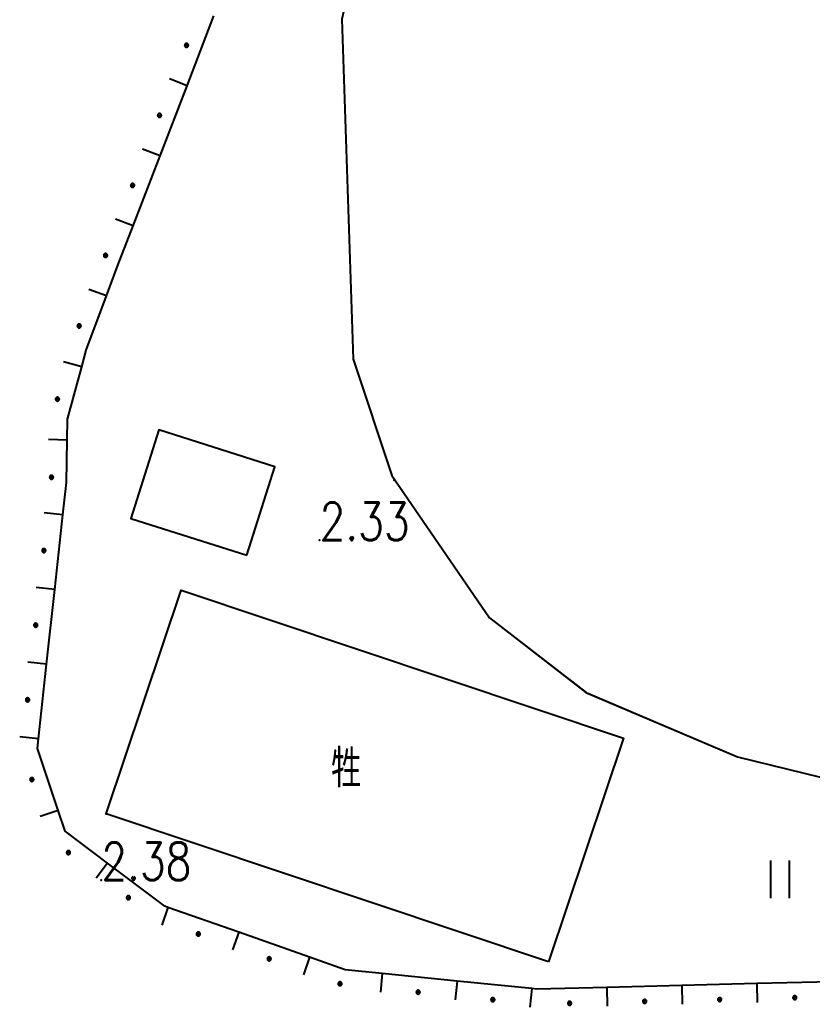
# Model space of a CAD drawing. Extents: x 500064 to 501389, y 2542464 to 2545400.
# Drawn here: x 500800.42 to 500821.53, y 2543638.32 to 2543664.62 of the extents above; entities that cross this region are included whole.
import ezdxf

# ---------------------------------------------------------------- set-up
doc = ezdxf.new("R2010")
doc.units = 0
doc.header["$LTSCALE"] = 0.5
doc.linetypes.add('CENTER', pattern=[50.8, 31.75, -6.35, 6.35, -6.35])
doc.layers.add('地形图', color=8, linetype='CONTINUOUS')
doc.styles.add('HZ', font='romans.shx', dxfattribs={"width": 0.8, "bigfont": 'hztxt.shx'})

msp = doc.modelspace()

# ---------------------------------------------------------------- linework, layer by layer
at = {"layer": '地形图'}
for points in [[(500823.849, 2543688.38), (500820.784, 2543687.107), (500818.016, 2543685.435), (500817.121, 2543684.658), (500811.884, 2543674.72), (500810.576, 2543671.447), (500809, 2543664.637), (500809.304, 2543655.58), (500810.334, 2543652.482), (500812.937, 2543648.687), (500815.507, 2543646.701), (500819.548, 2543644.989), (500826.144, 2543643.366)], [(500823.849, 2543688.38), (500820.784, 2543687.107), (500818.016, 2543685.435), (500817.122, 2543684.658), (500811.884, 2543674.72), (500810.576, 2543671.447), (500809, 2543664.637), (500809.304, 2543655.58), (500810.334, 2543652.482), (500812.937, 2543648.687), (500815.508, 2543646.701), (500819.548, 2543644.989), (500826.144, 2543643.366)], [(500822.059, 2543638.995), (500820.06, 2543638.945), (500818.06, 2543638.895), (500816.061, 2543638.845), (500814.196, 2543638.799), (500814.062, 2543638.813), (500812.072, 2543639.014), (500810.082, 2543639.216), (500809.092, 2543639.316), (500808.144, 2543639.65), (500806.258, 2543640.313), (500804.371, 2543640.977), (500804.289, 2543641.006), (500802.759, 2543642.155), (500801.629, 2543643.003), (500801.443, 2543643.56), (500800.892, 2543645.207), (500800.921, 2543645.468), (500801.138, 2543647.457), (500801.356, 2543649.445), (500801.573, 2543651.433), (500801.667, 2543652.292), (500801.688, 2543653.427), (500801.698, 2543653.98), (500802.073, 2543655.378), (500802.192, 2543655.819), (500802.732, 2543657.265), (500803.029, 2543658.06), (500803.442, 2543659.134), (500804.161, 2543661.001), (500804.88, 2543662.867), (500805.598, 2543664.733)], [(500804.866, 2543663.894), (500804.871, 2543663.894), (500804.876, 2543663.895), (500804.881, 2543663.896), (500804.886, 2543663.898), (500804.891, 2543663.901), (500804.895, 2543663.904), (500804.899, 2543663.907), (500804.903, 2543663.911), (500804.906, 2543663.915), (500804.909, 2543663.919), (500804.911, 2543663.924), (500804.913, 2543663.929), (500804.915, 2543663.934), (500804.915, 2543663.939), (500804.916, 2543663.944), (500804.915, 2543663.949), (500804.915, 2543663.954), (500804.913, 2543663.959), (500804.911, 2543663.964), (500804.909, 2543663.969), (500804.906, 2543663.973), (500804.903, 2543663.977), (500804.901, 2543663.979), (500804.899, 2543663.981), (500804.895, 2543663.984), (500804.891, 2543663.987), (500804.886, 2543663.99), (500804.881, 2543663.992), (500804.876, 2543663.993), (500804.871, 2543663.994), (500804.866, 2543663.994), (500804.86, 2543663.994), (500804.855, 2543663.993), (500804.85, 2543663.992), (500804.845, 2543663.99), (500804.841, 2543663.987), (500804.836, 2543663.984), (500804.832, 2543663.981), (500804.828, 2543663.977), (500804.825, 2543663.973), (500804.822, 2543663.969), (500804.82, 2543663.964), (500804.818, 2543663.959), (500804.817, 2543663.954), (500804.816, 2543663.949), (500804.816, 2543663.944), (500804.816, 2543663.939), (500804.817, 2543663.934), (500804.818, 2543663.929), (500804.82, 2543663.924), (500804.822, 2543663.919), (500804.825, 2543663.915), (500804.828, 2543663.911), (500804.83, 2543663.909), (500804.832, 2543663.907), (500804.836, 2543663.904), (500804.841, 2543663.901), (500804.845, 2543663.898), (500804.85, 2543663.896), (500804.855, 2543663.895), (500804.86, 2543663.894), (500804.866, 2543663.894)], [(500804.83, 2543663.909), (500804.901, 2543663.979)], [(500804.88, 2543662.867), (500804.413, 2543663.047)], [(500804.147, 2543662.028), (500804.152, 2543662.028), (500804.157, 2543662.029), (500804.162, 2543662.03), (500804.167, 2543662.032), (500804.172, 2543662.034), (500804.176, 2543662.037), (500804.18, 2543662.04), (500804.184, 2543662.044), (500804.187, 2543662.048), (500804.19, 2543662.053), (500804.193, 2543662.057), (500804.195, 2543662.062), (500804.196, 2543662.067), (500804.197, 2543662.072), (500804.197, 2543662.078), (500804.197, 2543662.083), (500804.196, 2543662.088), (500804.195, 2543662.093), (500804.193, 2543662.098), (500804.19, 2543662.103), (500804.187, 2543662.107), (500804.184, 2543662.111), (500804.182, 2543662.113), (500804.18, 2543662.115), (500804.176, 2543662.118), (500804.172, 2543662.121), (500804.167, 2543662.123), (500804.162, 2543662.125), (500804.157, 2543662.126), (500804.152, 2543662.127), (500804.147, 2543662.128), (500804.142, 2543662.127), (500804.137, 2543662.126), (500804.132, 2543662.125), (500804.127, 2543662.123), (500804.122, 2543662.121), (500804.118, 2543662.118), (500804.114, 2543662.115), (500804.11, 2543662.111), (500804.107, 2543662.107), (500804.104, 2543662.103), (500804.101, 2543662.098), (500804.099, 2543662.093), (500804.098, 2543662.088), (500804.097, 2543662.083), (500804.097, 2543662.078), (500804.097, 2543662.072), (500804.098, 2543662.067), (500804.099, 2543662.062), (500804.101, 2543662.057), (500804.104, 2543662.053), (500804.107, 2543662.048), (500804.11, 2543662.044), (500804.112, 2543662.042), (500804.114, 2543662.04), (500804.118, 2543662.037), (500804.122, 2543662.034), (500804.127, 2543662.032), (500804.132, 2543662.03), (500804.137, 2543662.029), (500804.142, 2543662.028), (500804.147, 2543662.028)], [(500804.112, 2543662.042), (500804.182, 2543662.113)], [(500804.161, 2543661.001), (500803.694, 2543661.18)], [(500803.428, 2543660.161), (500803.434, 2543660.161), (500803.439, 2543660.162), (500803.444, 2543660.164), (500803.449, 2543660.165), (500803.453, 2543660.168), (500803.458, 2543660.171), (500803.462, 2543660.174), (500803.466, 2543660.178), (500803.469, 2543660.182), (500803.472, 2543660.186), (500803.474, 2543660.191), (500803.476, 2543660.196), (500803.477, 2543660.201), (500803.478, 2543660.206), (500803.478, 2543660.211), (500803.478, 2543660.216), (500803.477, 2543660.221), (500803.476, 2543660.227), (500803.474, 2543660.231), (500803.472, 2543660.236), (500803.469, 2543660.241), (500803.466, 2543660.245), (500803.464, 2543660.246), (500803.462, 2543660.248), (500803.458, 2543660.252), (500803.453, 2543660.254), (500803.449, 2543660.257), (500803.444, 2543660.259), (500803.439, 2543660.26), (500803.434, 2543660.261), (500803.428, 2543660.261), (500803.423, 2543660.261), (500803.418, 2543660.26), (500803.413, 2543660.259), (500803.408, 2543660.257), (500803.403, 2543660.254), (500803.399, 2543660.252), (500803.395, 2543660.248), (500803.391, 2543660.245), (500803.388, 2543660.241), (500803.385, 2543660.236), (500803.383, 2543660.231), (500803.381, 2543660.227), (500803.379, 2543660.221), (500803.379, 2543660.216), (500803.378, 2543660.211), (500803.379, 2543660.206), (500803.379, 2543660.201), (500803.381, 2543660.196), (500803.383, 2543660.191), (500803.385, 2543660.186), (500803.388, 2543660.182), (500803.391, 2543660.178), (500803.393, 2543660.176), (500803.395, 2543660.174), (500803.399, 2543660.171), (500803.403, 2543660.168), (500803.408, 2543660.165), (500803.413, 2543660.164), (500803.418, 2543660.162), (500803.423, 2543660.161), (500803.428, 2543660.161)], [(500803.393, 2543660.176), (500803.464, 2543660.246)], [(500803.442, 2543659.134), (500802.976, 2543659.314)], [(500802.71, 2543658.295), (500802.715, 2543658.295), (500802.72, 2543658.296), (500802.725, 2543658.297), (500802.73, 2543658.299), (500802.735, 2543658.301), (500802.739, 2543658.304), (500802.743, 2543658.308), (500802.747, 2543658.311), (500802.75, 2543658.315), (500802.753, 2543658.32), (500802.755, 2543658.324), (500802.757, 2543658.329), (500802.759, 2543658.334), (500802.76, 2543658.339), (500802.76, 2543658.345), (500802.76, 2543658.35), (500802.759, 2543658.355), (500802.757, 2543658.36), (500802.755, 2543658.365), (500802.753, 2543658.37), (500802.75, 2543658.374), (500802.747, 2543658.378), (500802.745, 2543658.38), (500802.743, 2543658.382), (500802.739, 2543658.385), (500802.735, 2543658.388), (500802.73, 2543658.39), (500802.725, 2543658.392), (500802.72, 2543658.394), (500802.715, 2543658.394), (500802.71, 2543658.395), (500802.705, 2543658.394), (500802.699, 2543658.394), (500802.694, 2543658.392), (500802.689, 2543658.39), (500802.685, 2543658.388), (500802.68, 2543658.385), (500802.676, 2543658.382), (500802.673, 2543658.378), (500802.669, 2543658.374), (500802.666, 2543658.37), (500802.664, 2543658.365), (500802.662, 2543658.36), (500802.661, 2543658.355), (500802.66, 2543658.35), (500802.66, 2543658.345), (500802.66, 2543658.339), (500802.661, 2543658.334), (500802.662, 2543658.329), (500802.664, 2543658.324), (500802.666, 2543658.32), (500802.669, 2543658.315), (500802.673, 2543658.311), (500802.674, 2543658.309), (500802.676, 2543658.308), (500802.68, 2543658.304), (500802.685, 2543658.301), (500802.689, 2543658.299), (500802.694, 2543658.297), (500802.699, 2543658.296), (500802.705, 2543658.295), (500802.71, 2543658.295)], [(500802.674, 2543658.309), (500802.745, 2543658.38)], [(500802.732, 2543657.265), (500802.263, 2543657.44)], [(500802.007, 2543656.418), (500802.012, 2543656.418), (500802.017, 2543656.419), (500802.023, 2543656.42), (500802.027, 2543656.422), (500802.032, 2543656.425), (500802.036, 2543656.427), (500802.04, 2543656.431), (500802.044, 2543656.434), (500802.047, 2543656.439), (500802.05, 2543656.443), (500802.053, 2543656.448), (500802.055, 2543656.452), (500802.056, 2543656.457), (500802.057, 2543656.463), (500802.057, 2543656.468), (500802.057, 2543656.473), (500802.056, 2543656.478), (500802.055, 2543656.483), (500802.053, 2543656.488), (500802.05, 2543656.493), (500802.047, 2543656.497), (500802.044, 2543656.501), (500802.042, 2543656.503), (500802.04, 2543656.505), (500802.036, 2543656.508), (500802.032, 2543656.511), (500802.027, 2543656.514), (500802.023, 2543656.515), (500802.017, 2543656.517), (500802.012, 2543656.518), (500802.007, 2543656.518), (500802.002, 2543656.518), (500801.997, 2543656.517), (500801.992, 2543656.515), (500801.987, 2543656.514), (500801.982, 2543656.511), (500801.978, 2543656.508), (500801.974, 2543656.505), (500801.97, 2543656.501), (500801.967, 2543656.497), (500801.964, 2543656.493), (500801.961, 2543656.488), (500801.959, 2543656.483), (500801.958, 2543656.478), (500801.957, 2543656.473), (500801.957, 2543656.468), (500801.957, 2543656.463), (500801.958, 2543656.457), (500801.959, 2543656.452), (500801.961, 2543656.448), (500801.964, 2543656.443), (500801.967, 2543656.439), (500801.97, 2543656.434), (500801.972, 2543656.433), (500801.974, 2543656.431), (500801.978, 2543656.427), (500801.982, 2543656.425), (500801.987, 2543656.422), (500801.992, 2543656.42), (500801.997, 2543656.419), (500802.002, 2543656.418), (500802.007, 2543656.418)], [(500801.972, 2543656.433), (500802.042, 2543656.503)], [(500802.073, 2543655.378), (500801.59, 2543655.507)], [(500801.428, 2543654.466), (500801.433, 2543654.466), (500801.438, 2543654.467), (500801.443, 2543654.468), (500801.448, 2543654.47), (500801.453, 2543654.472), (500801.457, 2543654.475), (500801.461, 2543654.479), (500801.465, 2543654.482), (500801.468, 2543654.486), (500801.471, 2543654.491), (500801.474, 2543654.495), (500801.475, 2543654.5), (500801.477, 2543654.505), (500801.478, 2543654.51), (500801.478, 2543654.516), (500801.478, 2543654.521), (500801.477, 2543654.526), (500801.475, 2543654.531), (500801.474, 2543654.536), (500801.471, 2543654.541), (500801.468, 2543654.545), (500801.465, 2543654.549), (500801.463, 2543654.551), (500801.461, 2543654.553), (500801.457, 2543654.556), (500801.453, 2543654.559), (500801.448, 2543654.561), (500801.443, 2543654.563), (500801.438, 2543654.565), (500801.433, 2543654.565), (500801.428, 2543654.566), (500801.423, 2543654.565), (500801.417, 2543654.565), (500801.412, 2543654.563), (500801.408, 2543654.561), (500801.403, 2543654.559), (500801.398, 2543654.556), (500801.394, 2543654.553), (500801.391, 2543654.549), (500801.387, 2543654.545), (500801.385, 2543654.541), (500801.382, 2543654.536), (500801.38, 2543654.531), (500801.379, 2543654.526), (500801.378, 2543654.521), (500801.378, 2543654.516), (500801.378, 2543654.51), (500801.379, 2543654.505), (500801.38, 2543654.5), (500801.382, 2543654.495), (500801.385, 2543654.491), (500801.387, 2543654.486), (500801.391, 2543654.482), (500801.393, 2543654.48), (500801.394, 2543654.479), (500801.398, 2543654.475), (500801.403, 2543654.472), (500801.408, 2543654.47), (500801.412, 2543654.468), (500801.417, 2543654.467), (500801.423, 2543654.466), (500801.428, 2543654.466)], [(500801.393, 2543654.48), (500801.463, 2543654.551)], [(500801.688, 2543653.427), (500801.188, 2543653.437)], [(500801.27, 2543652.385), (500801.275, 2543652.385), (500801.28, 2543652.386), (500801.285, 2543652.387), (500801.29, 2543652.389), (500801.295, 2543652.392), (500801.299, 2543652.394), (500801.303, 2543652.398), (500801.307, 2543652.401), (500801.31, 2543652.405), (500801.313, 2543652.41), (500801.316, 2543652.415), (500801.318, 2543652.419), (500801.319, 2543652.425), (500801.32, 2543652.43), (500801.32, 2543652.435), (500801.32, 2543652.44), (500801.319, 2543652.445), (500801.318, 2543652.45), (500801.316, 2543652.455), (500801.313, 2543652.46), (500801.31, 2543652.464), (500801.307, 2543652.468), (500801.305, 2543652.47), (500801.303, 2543652.472), (500801.299, 2543652.475), (500801.295, 2543652.478), (500801.29, 2543652.481), (500801.285, 2543652.482), (500801.28, 2543652.484), (500801.275, 2543652.485), (500801.27, 2543652.485), (500801.265, 2543652.485), (500801.26, 2543652.484), (500801.255, 2543652.482), (500801.25, 2543652.481), (500801.245, 2543652.478), (500801.241, 2543652.475), (500801.237, 2543652.472), (500801.233, 2543652.468), (500801.23, 2543652.464), (500801.227, 2543652.46), (500801.224, 2543652.455), (500801.222, 2543652.45), (500801.221, 2543652.445), (500801.22, 2543652.44), (500801.22, 2543652.435), (500801.22, 2543652.43), (500801.221, 2543652.425), (500801.222, 2543652.419), (500801.224, 2543652.415), (500801.227, 2543652.41), (500801.23, 2543652.405), (500801.233, 2543652.401), (500801.235, 2543652.4), (500801.237, 2543652.398), (500801.241, 2543652.394), (500801.245, 2543652.392), (500801.25, 2543652.389), (500801.255, 2543652.387), (500801.26, 2543652.386), (500801.265, 2543652.385), (500801.27, 2543652.385)], [(500801.235, 2543652.4), (500801.305, 2543652.47)], [(500801.573, 2543651.433), (500801.076, 2543651.487)], [(500801.067, 2543650.432), (500801.072, 2543650.432), (500801.077, 2543650.433), (500801.082, 2543650.435), (500801.087, 2543650.437), (500801.092, 2543650.439), (500801.096, 2543650.442), (500801.1, 2543650.445), (500801.104, 2543650.449), (500801.107, 2543650.453), (500801.11, 2543650.457), (500801.113, 2543650.462), (500801.115, 2543650.467), (500801.116, 2543650.472), (500801.117, 2543650.477), (500801.117, 2543650.482), (500801.117, 2543650.487), (500801.116, 2543650.493), (500801.115, 2543650.498), (500801.113, 2543650.503), (500801.11, 2543650.507), (500801.107, 2543650.512), (500801.104, 2543650.516), (500801.102, 2543650.518), (500801.1, 2543650.519), (500801.096, 2543650.523), (500801.092, 2543650.525), (500801.087, 2543650.528), (500801.082, 2543650.53), (500801.077, 2543650.531), (500801.072, 2543650.532), (500801.067, 2543650.532), (500801.062, 2543650.532), (500801.057, 2543650.531), (500801.051, 2543650.53), (500801.047, 2543650.528), (500801.042, 2543650.525), (500801.038, 2543650.523), (500801.033, 2543650.519), (500801.03, 2543650.516), (500801.027, 2543650.512), (500801.024, 2543650.507), (500801.021, 2543650.503), (500801.019, 2543650.498), (500801.018, 2543650.493), (500801.017, 2543650.487), (500801.017, 2543650.482), (500801.017, 2543650.477), (500801.018, 2543650.472), (500801.019, 2543650.467), (500801.021, 2543650.462), (500801.024, 2543650.457), (500801.027, 2543650.453), (500801.03, 2543650.449), (500801.032, 2543650.447), (500801.033, 2543650.445), (500801.038, 2543650.442), (500801.042, 2543650.439), (500801.047, 2543650.437), (500801.051, 2543650.435), (500801.057, 2543650.433), (500801.062, 2543650.432), (500801.067, 2543650.432)], [(500801.032, 2543650.447), (500801.102, 2543650.518)], [(500801.356, 2543649.445), (500800.859, 2543649.499)], [(500814.505, 2543639.522), (500802.728, 2543643.468), (500804.725, 2543649.431), (500816.503, 2543645.485), (500814.505, 2543639.522)], [(500800.849, 2543648.444), (500800.855, 2543648.444), (500800.86, 2543648.445), (500800.865, 2543648.447), (500800.87, 2543648.448), (500800.874, 2543648.451), (500800.879, 2543648.454), (500800.883, 2543648.457), (500800.886, 2543648.461), (500800.89, 2543648.465), (500800.893, 2543648.469), (500800.895, 2543648.474), (500800.897, 2543648.479), (500800.898, 2543648.484), (500800.899, 2543648.489), (500800.899, 2543648.494), (500800.899, 2543648.499), (500800.898, 2543648.504), (500800.897, 2543648.51), (500800.895, 2543648.514), (500800.893, 2543648.519), (500800.89, 2543648.523), (500800.886, 2543648.528), (500800.885, 2543648.529), (500800.883, 2543648.531), (500800.879, 2543648.535), (500800.874, 2543648.537), (500800.87, 2543648.54), (500800.865, 2543648.542), (500800.86, 2543648.543), (500800.855, 2543648.544), (500800.849, 2543648.544), (500800.844, 2543648.544), (500800.839, 2543648.543), (500800.834, 2543648.542), (500800.829, 2543648.54), (500800.824, 2543648.537), (500800.82, 2543648.535), (500800.816, 2543648.531), (500800.812, 2543648.528), (500800.809, 2543648.523), (500800.806, 2543648.519), (500800.804, 2543648.514), (500800.802, 2543648.51), (500800.8, 2543648.504), (500800.8, 2543648.499), (500800.799, 2543648.494), (500800.8, 2543648.489), (500800.8, 2543648.484), (500800.802, 2543648.479), (500800.804, 2543648.474), (500800.806, 2543648.469), (500800.809, 2543648.465), (500800.812, 2543648.461), (500800.814, 2543648.459), (500800.816, 2543648.457), (500800.82, 2543648.454), (500800.824, 2543648.451), (500800.829, 2543648.448), (500800.834, 2543648.447), (500800.839, 2543648.445), (500800.844, 2543648.444), (500800.849, 2543648.444)], [(500800.814, 2543648.459), (500800.885, 2543648.529)], [(500801.138, 2543647.457), (500800.641, 2543647.511)], [(500800.632, 2543646.456), (500800.637, 2543646.456), (500800.642, 2543646.457), (500800.647, 2543646.458), (500800.652, 2543646.46), (500800.657, 2543646.463), (500800.661, 2543646.465), (500800.665, 2543646.469), (500800.669, 2543646.473), (500800.672, 2543646.477), (500800.675, 2543646.481), (500800.677, 2543646.486), (500800.679, 2543646.49), (500800.681, 2543646.496), (500800.681, 2543646.501), (500800.682, 2543646.506), (500800.681, 2543646.511), (500800.681, 2543646.516), (500800.679, 2543646.521), (500800.677, 2543646.526), (500800.675, 2543646.531), (500800.672, 2543646.535), (500800.669, 2543646.539), (500800.667, 2543646.541), (500800.665, 2543646.543), (500800.661, 2543646.546), (500800.657, 2543646.549), (500800.652, 2543646.552), (500800.647, 2543646.553), (500800.642, 2543646.555), (500800.637, 2543646.556), (500800.632, 2543646.556), (500800.626, 2543646.556), (500800.621, 2543646.555), (500800.616, 2543646.553), (500800.611, 2543646.552), (500800.607, 2543646.549), (500800.602, 2543646.546), (500800.598, 2543646.543), (500800.595, 2543646.539), (500800.591, 2543646.535), (500800.588, 2543646.531), (500800.586, 2543646.526), (500800.584, 2543646.521), (500800.583, 2543646.516), (500800.582, 2543646.511), (500800.582, 2543646.506), (500800.582, 2543646.501), (500800.583, 2543646.496), (500800.584, 2543646.49), (500800.586, 2543646.486), (500800.588, 2543646.481), (500800.591, 2543646.477), (500800.595, 2543646.473), (500800.596, 2543646.471), (500800.598, 2543646.469), (500800.602, 2543646.465), (500800.607, 2543646.463), (500800.611, 2543646.46), (500800.616, 2543646.458), (500800.621, 2543646.457), (500800.626, 2543646.456), (500800.632, 2543646.456)], [(500800.596, 2543646.471), (500800.667, 2543646.541)], [(500800.921, 2543645.468), (500800.423, 2543645.523)], [(500800.747, 2543644.331), (500800.752, 2543644.331), (500800.757, 2543644.332), (500800.762, 2543644.334), (500800.767, 2543644.335), (500800.771, 2543644.338), (500800.776, 2543644.341), (500800.78, 2543644.344), (500800.784, 2543644.348), (500800.787, 2543644.352), (500800.79, 2543644.356), (500800.792, 2543644.361), (500800.794, 2543644.366), (500800.795, 2543644.371), (500800.796, 2543644.376), (500800.796, 2543644.381), (500800.796, 2543644.386), (500800.795, 2543644.392), (500800.794, 2543644.397), (500800.792, 2543644.401), (500800.79, 2543644.406), (500800.787, 2543644.41), (500800.784, 2543644.415), (500800.782, 2543644.416), (500800.78, 2543644.418), (500800.776, 2543644.422), (500800.771, 2543644.424), (500800.767, 2543644.427), (500800.762, 2543644.429), (500800.757, 2543644.43), (500800.752, 2543644.431), (500800.747, 2543644.431), (500800.741, 2543644.431), (500800.736, 2543644.43), (500800.731, 2543644.429), (500800.726, 2543644.427), (500800.721, 2543644.424), (500800.717, 2543644.422), (500800.713, 2543644.418), (500800.709, 2543644.415), (500800.706, 2543644.41), (500800.703, 2543644.406), (500800.701, 2543644.401), (500800.699, 2543644.397), (500800.698, 2543644.392), (500800.697, 2543644.386), (500800.696, 2543644.381), (500800.697, 2543644.376), (500800.698, 2543644.371), (500800.699, 2543644.366), (500800.701, 2543644.361), (500800.703, 2543644.356), (500800.706, 2543644.352), (500800.709, 2543644.348), (500800.711, 2543644.346), (500800.713, 2543644.344), (500800.717, 2543644.341), (500800.721, 2543644.338), (500800.726, 2543644.335), (500800.731, 2543644.334), (500800.736, 2543644.332), (500800.741, 2543644.331), (500800.747, 2543644.331)], [(500800.711, 2543644.346), (500800.782, 2543644.416)], [(500801.443, 2543643.56), (500800.969, 2543643.401)], [(500801.72, 2543642.385), (500801.725, 2543642.386), (500801.73, 2543642.386), (500801.735, 2543642.388), (500801.74, 2543642.39), (500801.745, 2543642.392), (500801.749, 2543642.395), (500801.753, 2543642.398), (500801.757, 2543642.402), (500801.76, 2543642.406), (500801.763, 2543642.41), (500801.765, 2543642.415), (500801.767, 2543642.42), (500801.768, 2543642.425), (500801.769, 2543642.43), (500801.77, 2543642.435), (500801.769, 2543642.44), (500801.768, 2543642.446), (500801.767, 2543642.451), (500801.765, 2543642.456), (500801.763, 2543642.46), (500801.76, 2543642.465), (500801.757, 2543642.469), (500801.755, 2543642.471), (500801.753, 2543642.472), (500801.749, 2543642.476), (500801.745, 2543642.479), (500801.74, 2543642.481), (500801.735, 2543642.483), (500801.73, 2543642.484), (500801.725, 2543642.485), (500801.72, 2543642.485), (500801.714, 2543642.485), (500801.709, 2543642.484), (500801.704, 2543642.483), (500801.699, 2543642.481), (500801.695, 2543642.479), (500801.69, 2543642.476), (500801.686, 2543642.472), (500801.682, 2543642.469), (500801.679, 2543642.465), (500801.676, 2543642.46), (500801.674, 2543642.456), (500801.672, 2543642.451), (500801.671, 2543642.446), (500801.67, 2543642.44), (500801.67, 2543642.435), (500801.67, 2543642.43), (500801.671, 2543642.425), (500801.672, 2543642.42), (500801.674, 2543642.415), (500801.676, 2543642.41), (500801.679, 2543642.406), (500801.682, 2543642.402), (500801.684, 2543642.4), (500801.686, 2543642.398), (500801.69, 2543642.395), (500801.695, 2543642.392), (500801.699, 2543642.39), (500801.704, 2543642.388), (500801.709, 2543642.386), (500801.714, 2543642.386), (500801.72, 2543642.385)], [(500801.684, 2543642.4), (500801.755, 2543642.471)], [(500802.759, 2543642.155), (500802.459, 2543641.755)], [(500820.428, 2543641.224), (500820.428, 2543642.224)], [(500820.928, 2543641.224), (500820.928, 2543642.224)], [(500803.319, 2543641.184), (500803.324, 2543641.184), (500803.329, 2543641.185), (500803.334, 2543641.187), (500803.339, 2543641.189), (500803.344, 2543641.191), (500803.348, 2543641.194), (500803.352, 2543641.197), (500803.356, 2543641.201), (500803.359, 2543641.205), (500803.362, 2543641.209), (500803.364, 2543641.214), (500803.366, 2543641.219), (500803.368, 2543641.224), (500803.369, 2543641.229), (500803.369, 2543641.234), (500803.369, 2543641.239), (500803.368, 2543641.245), (500803.366, 2543641.25), (500803.364, 2543641.255), (500803.362, 2543641.259), (500803.359, 2543641.264), (500803.356, 2543641.268), (500803.354, 2543641.27), (500803.352, 2543641.271), (500803.348, 2543641.275), (500803.344, 2543641.277), (500803.339, 2543641.28), (500803.334, 2543641.282), (500803.329, 2543641.283), (500803.324, 2543641.284), (500803.319, 2543641.284), (500803.314, 2543641.284), (500803.308, 2543641.283), (500803.303, 2543641.282), (500803.298, 2543641.28), (500803.294, 2543641.277), (500803.289, 2543641.275), (500803.285, 2543641.271), (500803.282, 2543641.268), (500803.278, 2543641.264), (500803.275, 2543641.259), (500803.273, 2543641.255), (500803.271, 2543641.25), (500803.27, 2543641.245), (500803.269, 2543641.239), (500803.269, 2543641.234), (500803.269, 2543641.229), (500803.27, 2543641.224), (500803.271, 2543641.219), (500803.273, 2543641.214), (500803.275, 2543641.209), (500803.278, 2543641.205), (500803.282, 2543641.201), (500803.283, 2543641.199), (500803.285, 2543641.197), (500803.289, 2543641.194), (500803.294, 2543641.191), (500803.298, 2543641.189), (500803.303, 2543641.187), (500803.308, 2543641.185), (500803.314, 2543641.184), (500803.319, 2543641.184)], [(500803.283, 2543641.199), (500803.354, 2543641.27)], [(500804.371, 2543640.977), (500804.205, 2543640.505)], [(500805.182, 2543640.218), (500805.187, 2543640.218), (500805.192, 2543640.219), (500805.197, 2543640.22), (500805.202, 2543640.222), (500805.207, 2543640.224), (500805.211, 2543640.227), (500805.215, 2543640.23), (500805.219, 2543640.234), (500805.222, 2543640.238), (500805.225, 2543640.243), (500805.227, 2543640.247), (500805.229, 2543640.252), (500805.231, 2543640.257), (500805.231, 2543640.262), (500805.232, 2543640.268), (500805.231, 2543640.273), (500805.231, 2543640.278), (500805.229, 2543640.283), (500805.227, 2543640.288), (500805.225, 2543640.293), (500805.222, 2543640.297), (500805.219, 2543640.301), (500805.217, 2543640.303), (500805.215, 2543640.305), (500805.211, 2543640.308), (500805.207, 2543640.311), (500805.202, 2543640.313), (500805.197, 2543640.315), (500805.192, 2543640.317), (500805.187, 2543640.317), (500805.182, 2543640.318), (500805.176, 2543640.317), (500805.171, 2543640.317), (500805.166, 2543640.315), (500805.161, 2543640.313), (500805.157, 2543640.311), (500805.152, 2543640.308), (500805.148, 2543640.305), (500805.144, 2543640.301), (500805.141, 2543640.297), (500805.138, 2543640.293), (500805.136, 2543640.288), (500805.134, 2543640.283), (500805.133, 2543640.278), (500805.132, 2543640.273), (500805.132, 2543640.268), (500805.132, 2543640.262), (500805.133, 2543640.257), (500805.134, 2543640.252), (500805.136, 2543640.247), (500805.138, 2543640.243), (500805.141, 2543640.238), (500805.144, 2543640.234), (500805.146, 2543640.232), (500805.148, 2543640.23), (500805.152, 2543640.227), (500805.157, 2543640.224), (500805.161, 2543640.222), (500805.166, 2543640.22), (500805.171, 2543640.219), (500805.176, 2543640.218), (500805.182, 2543640.218)], [(500805.146, 2543640.232), (500805.217, 2543640.303)], [(500806.258, 2543640.313), (500806.092, 2543639.841)], [(500807.068, 2543639.554), (500807.074, 2543639.554), (500807.079, 2543639.555), (500807.084, 2543639.557), (500807.089, 2543639.558), (500807.093, 2543639.561), (500807.098, 2543639.564), (500807.102, 2543639.567), (500807.106, 2543639.571), (500807.109, 2543639.575), (500807.112, 2543639.579), (500807.114, 2543639.584), (500807.116, 2543639.589), (500807.117, 2543639.594), (500807.118, 2543639.599), (500807.118, 2543639.604), (500807.118, 2543639.609), (500807.117, 2543639.614), (500807.116, 2543639.619), (500807.114, 2543639.624), (500807.112, 2543639.629), (500807.109, 2543639.633), (500807.106, 2543639.637), (500807.104, 2543639.639), (500807.102, 2543639.641), (500807.098, 2543639.644), (500807.093, 2543639.647), (500807.089, 2543639.65), (500807.084, 2543639.652), (500807.079, 2543639.653), (500807.074, 2543639.654), (500807.068, 2543639.654), (500807.063, 2543639.654), (500807.058, 2543639.653), (500807.053, 2543639.652), (500807.048, 2543639.65), (500807.043, 2543639.647), (500807.039, 2543639.644), (500807.035, 2543639.641), (500807.031, 2543639.637), (500807.028, 2543639.633), (500807.025, 2543639.629), (500807.023, 2543639.624), (500807.021, 2543639.619), (500807.019, 2543639.614), (500807.019, 2543639.609), (500807.018, 2543639.604), (500807.019, 2543639.599), (500807.019, 2543639.594), (500807.021, 2543639.589), (500807.023, 2543639.584), (500807.025, 2543639.579), (500807.028, 2543639.575), (500807.031, 2543639.571), (500807.033, 2543639.569), (500807.035, 2543639.567), (500807.039, 2543639.564), (500807.043, 2543639.561), (500807.048, 2543639.558), (500807.053, 2543639.557), (500807.058, 2543639.555), (500807.063, 2543639.554), (500807.068, 2543639.554)], [(500807.033, 2543639.569), (500807.104, 2543639.639)], [(500808.144, 2543639.65), (500807.979, 2543639.178)], [(500810.082, 2543639.216), (500810.032, 2543638.718)], [(500808.955, 2543638.89), (500808.96, 2543638.891), (500808.965, 2543638.891), (500808.971, 2543638.893), (500808.975, 2543638.895), (500808.98, 2543638.897), (500808.984, 2543638.9), (500808.988, 2543638.903), (500808.992, 2543638.907), (500808.995, 2543638.911), (500808.998, 2543638.915), (500809.001, 2543638.92), (500809.003, 2543638.925), (500809.004, 2543638.93), (500809.005, 2543638.935), (500809.005, 2543638.94), (500809.005, 2543638.946), (500809.004, 2543638.951), (500809.003, 2543638.956), (500809.001, 2543638.961), (500808.998, 2543638.965), (500808.995, 2543638.97), (500808.992, 2543638.974), (500808.99, 2543638.976), (500808.988, 2543638.978), (500808.984, 2543638.981), (500808.98, 2543638.984), (500808.975, 2543638.986), (500808.971, 2543638.988), (500808.965, 2543638.989), (500808.96, 2543638.99), (500808.955, 2543638.99), (500808.95, 2543638.99), (500808.945, 2543638.989), (500808.94, 2543638.988), (500808.935, 2543638.986), (500808.93, 2543638.984), (500808.926, 2543638.981), (500808.922, 2543638.978), (500808.918, 2543638.974), (500808.915, 2543638.97), (500808.912, 2543638.965), (500808.909, 2543638.961), (500808.907, 2543638.956), (500808.906, 2543638.951), (500808.905, 2543638.946), (500808.905, 2543638.94), (500808.905, 2543638.935), (500808.906, 2543638.93), (500808.907, 2543638.925), (500808.909, 2543638.92), (500808.912, 2543638.915), (500808.915, 2543638.911), (500808.918, 2543638.907), (500808.92, 2543638.905), (500808.922, 2543638.903), (500808.926, 2543638.9), (500808.93, 2543638.897), (500808.935, 2543638.895), (500808.94, 2543638.893), (500808.945, 2543638.891), (500808.95, 2543638.891), (500808.955, 2543638.89)], [(500808.92, 2543638.905), (500808.99, 2543638.976)], [(500812.072, 2543639.014), (500812.022, 2543638.517)], [(500814.062, 2543638.813), (500814.012, 2543638.315)], [(500816.061, 2543638.845), (500816.073, 2543638.346)], [(500818.06, 2543638.895), (500818.073, 2543638.395)], [(500820.06, 2543638.945), (500820.072, 2543638.445)], [(500811.037, 2543638.667), (500811.042, 2543638.667), (500811.047, 2543638.668), (500811.052, 2543638.669), (500811.057, 2543638.671), (500811.062, 2543638.674), (500811.066, 2543638.677), (500811.07, 2543638.68), (500811.074, 2543638.684), (500811.077, 2543638.688), (500811.08, 2543638.692), (500811.083, 2543638.697), (500811.085, 2543638.702), (500811.086, 2543638.707), (500811.087, 2543638.712), (500811.087, 2543638.717), (500811.087, 2543638.722), (500811.086, 2543638.727), (500811.085, 2543638.733), (500811.083, 2543638.737), (500811.08, 2543638.742), (500811.077, 2543638.746), (500811.074, 2543638.75), (500811.072, 2543638.752), (500811.07, 2543638.754), (500811.066, 2543638.757), (500811.062, 2543638.76), (500811.057, 2543638.763), (500811.052, 2543638.765), (500811.047, 2543638.766), (500811.042, 2543638.767), (500811.037, 2543638.767), (500811.032, 2543638.767), (500811.027, 2543638.766), (500811.022, 2543638.765), (500811.017, 2543638.763), (500811.012, 2543638.76), (500811.008, 2543638.757), (500811.004, 2543638.754), (500811, 2543638.75), (500810.997, 2543638.746), (500810.994, 2543638.742), (500810.991, 2543638.737), (500810.989, 2543638.733), (500810.988, 2543638.727), (500810.987, 2543638.722), (500810.987, 2543638.717), (500810.987, 2543638.712), (500810.988, 2543638.707), (500810.989, 2543638.702), (500810.991, 2543638.697), (500810.994, 2543638.692), (500810.997, 2543638.688), (500811, 2543638.684), (500811.002, 2543638.682), (500811.004, 2543638.68), (500811.008, 2543638.677), (500811.012, 2543638.674), (500811.017, 2543638.671), (500811.022, 2543638.669), (500811.027, 2543638.668), (500811.032, 2543638.667), (500811.037, 2543638.667)], [(500811.002, 2543638.682), (500811.072, 2543638.752)], [(500813.027, 2543638.465), (500813.032, 2543638.466), (500813.037, 2543638.466), (500813.042, 2543638.468), (500813.047, 2543638.47), (500813.052, 2543638.472), (500813.056, 2543638.475), (500813.06, 2543638.478), (500813.064, 2543638.482), (500813.067, 2543638.486), (500813.07, 2543638.49), (500813.073, 2543638.495), (500813.074, 2543638.5), (500813.076, 2543638.505), (500813.077, 2543638.51), (500813.077, 2543638.515), (500813.077, 2543638.521), (500813.076, 2543638.526), (500813.074, 2543638.531), (500813.073, 2543638.536), (500813.07, 2543638.54), (500813.067, 2543638.545), (500813.064, 2543638.549), (500813.062, 2543638.551), (500813.06, 2543638.553), (500813.056, 2543638.556), (500813.052, 2543638.559), (500813.047, 2543638.561), (500813.042, 2543638.563), (500813.037, 2543638.564), (500813.032, 2543638.565), (500813.027, 2543638.565), (500813.022, 2543638.565), (500813.016, 2543638.564), (500813.011, 2543638.563), (500813.006, 2543638.561), (500813.002, 2543638.559), (500812.997, 2543638.556), (500812.993, 2543638.553), (500812.99, 2543638.549), (500812.986, 2543638.545), (500812.983, 2543638.54), (500812.981, 2543638.536), (500812.979, 2543638.531), (500812.978, 2543638.526), (500812.977, 2543638.521), (500812.977, 2543638.515), (500812.977, 2543638.51), (500812.978, 2543638.505), (500812.979, 2543638.5), (500812.981, 2543638.495), (500812.983, 2543638.49), (500812.986, 2543638.486), (500812.99, 2543638.482), (500812.991, 2543638.48), (500812.993, 2543638.478), (500812.997, 2543638.475), (500813.002, 2543638.472), (500813.006, 2543638.47), (500813.011, 2543638.468), (500813.016, 2543638.466), (500813.022, 2543638.466), (500813.027, 2543638.465)], [(500812.991, 2543638.48), (500813.062, 2543638.551)], [(500819.07, 2543638.47), (500819.075, 2543638.47), (500819.08, 2543638.471), (500819.085, 2543638.473), (500819.09, 2543638.474), (500819.095, 2543638.477), (500819.099, 2543638.48), (500819.103, 2543638.483), (500819.107, 2543638.487), (500819.11, 2543638.491), (500819.113, 2543638.495), (500819.115, 2543638.5), (500819.117, 2543638.505), (500819.119, 2543638.51), (500819.12, 2543638.515), (500819.12, 2543638.52), (500819.12, 2543638.525), (500819.119, 2543638.531), (500819.117, 2543638.536), (500819.115, 2543638.54), (500819.113, 2543638.545), (500819.11, 2543638.55), (500819.107, 2543638.554), (500819.105, 2543638.556), (500819.103, 2543638.557), (500819.099, 2543638.561), (500819.095, 2543638.563), (500819.09, 2543638.566), (500819.085, 2543638.568), (500819.08, 2543638.569), (500819.075, 2543638.57), (500819.07, 2543638.57), (500819.065, 2543638.57), (500819.059, 2543638.569), (500819.054, 2543638.568), (500819.049, 2543638.566), (500819.045, 2543638.563), (500819.04, 2543638.561), (500819.036, 2543638.557), (500819.033, 2543638.554), (500819.029, 2543638.55), (500819.027, 2543638.545), (500819.024, 2543638.54), (500819.022, 2543638.536), (500819.021, 2543638.531), (500819.02, 2543638.525), (500819.02, 2543638.52), (500819.02, 2543638.515), (500819.021, 2543638.51), (500819.022, 2543638.505), (500819.024, 2543638.5), (500819.027, 2543638.495), (500819.029, 2543638.491), (500819.033, 2543638.487), (500819.035, 2543638.485), (500819.036, 2543638.483), (500819.04, 2543638.48), (500819.045, 2543638.477), (500819.049, 2543638.474), (500819.054, 2543638.473), (500819.059, 2543638.471), (500819.065, 2543638.47), (500819.07, 2543638.47)], [(500819.035, 2543638.485), (500819.105, 2543638.556)], [(500821.069, 2543638.52), (500821.074, 2543638.52), (500821.08, 2543638.521), (500821.085, 2543638.522), (500821.09, 2543638.524), (500821.094, 2543638.527), (500821.099, 2543638.529), (500821.103, 2543638.533), (500821.106, 2543638.536), (500821.11, 2543638.541), (500821.112, 2543638.545), (500821.115, 2543638.55), (500821.117, 2543638.554), (500821.118, 2543638.56), (500821.119, 2543638.565), (500821.119, 2543638.57), (500821.119, 2543638.575), (500821.118, 2543638.58), (500821.117, 2543638.585), (500821.115, 2543638.59), (500821.112, 2543638.595), (500821.11, 2543638.599), (500821.106, 2543638.603), (500821.105, 2543638.605), (500821.103, 2543638.607), (500821.099, 2543638.61), (500821.094, 2543638.613), (500821.09, 2543638.616), (500821.085, 2543638.617), (500821.08, 2543638.619), (500821.074, 2543638.62), (500821.069, 2543638.62), (500821.064, 2543638.62), (500821.059, 2543638.619), (500821.054, 2543638.617), (500821.049, 2543638.616), (500821.044, 2543638.613), (500821.04, 2543638.61), (500821.036, 2543638.607), (500821.032, 2543638.603), (500821.029, 2543638.599), (500821.026, 2543638.595), (500821.024, 2543638.59), (500821.022, 2543638.585), (500821.02, 2543638.58), (500821.019, 2543638.575), (500821.019, 2543638.57), (500821.019, 2543638.565), (500821.02, 2543638.56), (500821.022, 2543638.554), (500821.024, 2543638.55), (500821.026, 2543638.545), (500821.029, 2543638.541), (500821.032, 2543638.536), (500821.034, 2543638.535), (500821.036, 2543638.533), (500821.04, 2543638.529), (500821.044, 2543638.527), (500821.049, 2543638.524), (500821.054, 2543638.522), (500821.059, 2543638.521), (500821.064, 2543638.52), (500821.069, 2543638.52)], [(500821.034, 2543638.535), (500821.105, 2543638.605)], [(500815.071, 2543638.371), (500815.076, 2543638.371), (500815.081, 2543638.372), (500815.086, 2543638.373), (500815.091, 2543638.375), (500815.096, 2543638.377), (500815.1, 2543638.38), (500815.105, 2543638.383), (500815.108, 2543638.387), (500815.112, 2543638.391), (500815.114, 2543638.396), (500815.117, 2543638.4), (500815.119, 2543638.405), (500815.12, 2543638.41), (500815.121, 2543638.415), (500815.121, 2543638.421), (500815.121, 2543638.426), (500815.12, 2543638.431), (500815.119, 2543638.436), (500815.117, 2543638.441), (500815.114, 2543638.446), (500815.112, 2543638.45), (500815.108, 2543638.454), (500815.106, 2543638.456), (500815.105, 2543638.458), (500815.1, 2543638.461), (500815.096, 2543638.464), (500815.091, 2543638.466), (500815.086, 2543638.468), (500815.081, 2543638.47), (500815.076, 2543638.47), (500815.071, 2543638.471), (500815.066, 2543638.47), (500815.061, 2543638.47), (500815.056, 2543638.468), (500815.051, 2543638.466), (500815.046, 2543638.464), (500815.042, 2543638.461), (500815.038, 2543638.458), (500815.034, 2543638.454), (500815.031, 2543638.45), (500815.028, 2543638.446), (500815.025, 2543638.441), (500815.024, 2543638.436), (500815.022, 2543638.431), (500815.021, 2543638.426), (500815.021, 2543638.421), (500815.021, 2543638.415), (500815.022, 2543638.41), (500815.024, 2543638.405), (500815.025, 2543638.4), (500815.028, 2543638.396), (500815.031, 2543638.391), (500815.034, 2543638.387), (500815.036, 2543638.385), (500815.038, 2543638.383), (500815.042, 2543638.38), (500815.046, 2543638.377), (500815.051, 2543638.375), (500815.056, 2543638.373), (500815.061, 2543638.372), (500815.066, 2543638.371), (500815.071, 2543638.371)], [(500815.036, 2543638.385), (500815.106, 2543638.456)], [(500817.07, 2543638.42), (500817.076, 2543638.421), (500817.081, 2543638.421), (500817.086, 2543638.423), (500817.091, 2543638.425), (500817.095, 2543638.427), (500817.1, 2543638.43), (500817.104, 2543638.433), (500817.108, 2543638.437), (500817.111, 2543638.441), (500817.114, 2543638.445), (500817.116, 2543638.45), (500817.118, 2543638.455), (500817.119, 2543638.46), (500817.12, 2543638.465), (500817.12, 2543638.47), (500817.12, 2543638.476), (500817.119, 2543638.481), (500817.118, 2543638.486), (500817.116, 2543638.491), (500817.114, 2543638.495), (500817.111, 2543638.5), (500817.108, 2543638.504), (500817.106, 2543638.506), (500817.104, 2543638.508), (500817.1, 2543638.511), (500817.095, 2543638.514), (500817.091, 2543638.516), (500817.086, 2543638.518), (500817.081, 2543638.519), (500817.076, 2543638.52), (500817.07, 2543638.52), (500817.065, 2543638.52), (500817.06, 2543638.519), (500817.055, 2543638.518), (500817.05, 2543638.516), (500817.045, 2543638.514), (500817.041, 2543638.511), (500817.037, 2543638.508), (500817.033, 2543638.504), (500817.03, 2543638.5), (500817.027, 2543638.495), (500817.025, 2543638.491), (500817.023, 2543638.486), (500817.022, 2543638.481), (500817.021, 2543638.476), (500817.02, 2543638.47), (500817.021, 2543638.465), (500817.022, 2543638.46), (500817.023, 2543638.455), (500817.025, 2543638.45), (500817.027, 2543638.445), (500817.03, 2543638.441), (500817.033, 2543638.437), (500817.035, 2543638.435), (500817.037, 2543638.433), (500817.041, 2543638.43), (500817.045, 2543638.427), (500817.05, 2543638.425), (500817.055, 2543638.423), (500817.06, 2543638.421), (500817.065, 2543638.421), (500817.07, 2543638.42)], [(500817.035, 2543638.435), (500817.106, 2543638.506)]]:
    msp.add_lwpolyline(points, dxfattribs=at)
msp.add_lwpolyline([(500806.475, 2543650.358), (500807.222, 2543652.717), (500804.131, 2543653.696), (500803.384, 2543651.336)], close=True, dxfattribs=at)
at = {"layer": '地形图', "ltscale": 10}
for p in [(500810.396, 2543652.358), (500802.728, 2543643.468)]:
    msp.add_point(p, dxfattribs=at)
at = {"layer": '地形图', "linetype": 'CENTER'}
for p in [(500808.409, 2543650.759, 2.33), (500802.596, 2543641.703, 2.38)]:
    msp.add_point(p, dxfattribs=at)

# ---------------------------------------------------------------- texts
at = {"layer": '地形图', "ltscale": 10, "style": 'HZ', "width": 0.8}
for s, p in [('2.33', (500808.409, 2543650.759)), ('牲', (500808.718, 2543644.177)), ('2.38', (500802.596, 2543641.703))]:
    msp.add_text(s, height=1, dxfattribs=at).set_placement(p)

doc.saveas('drawing.dxf')
